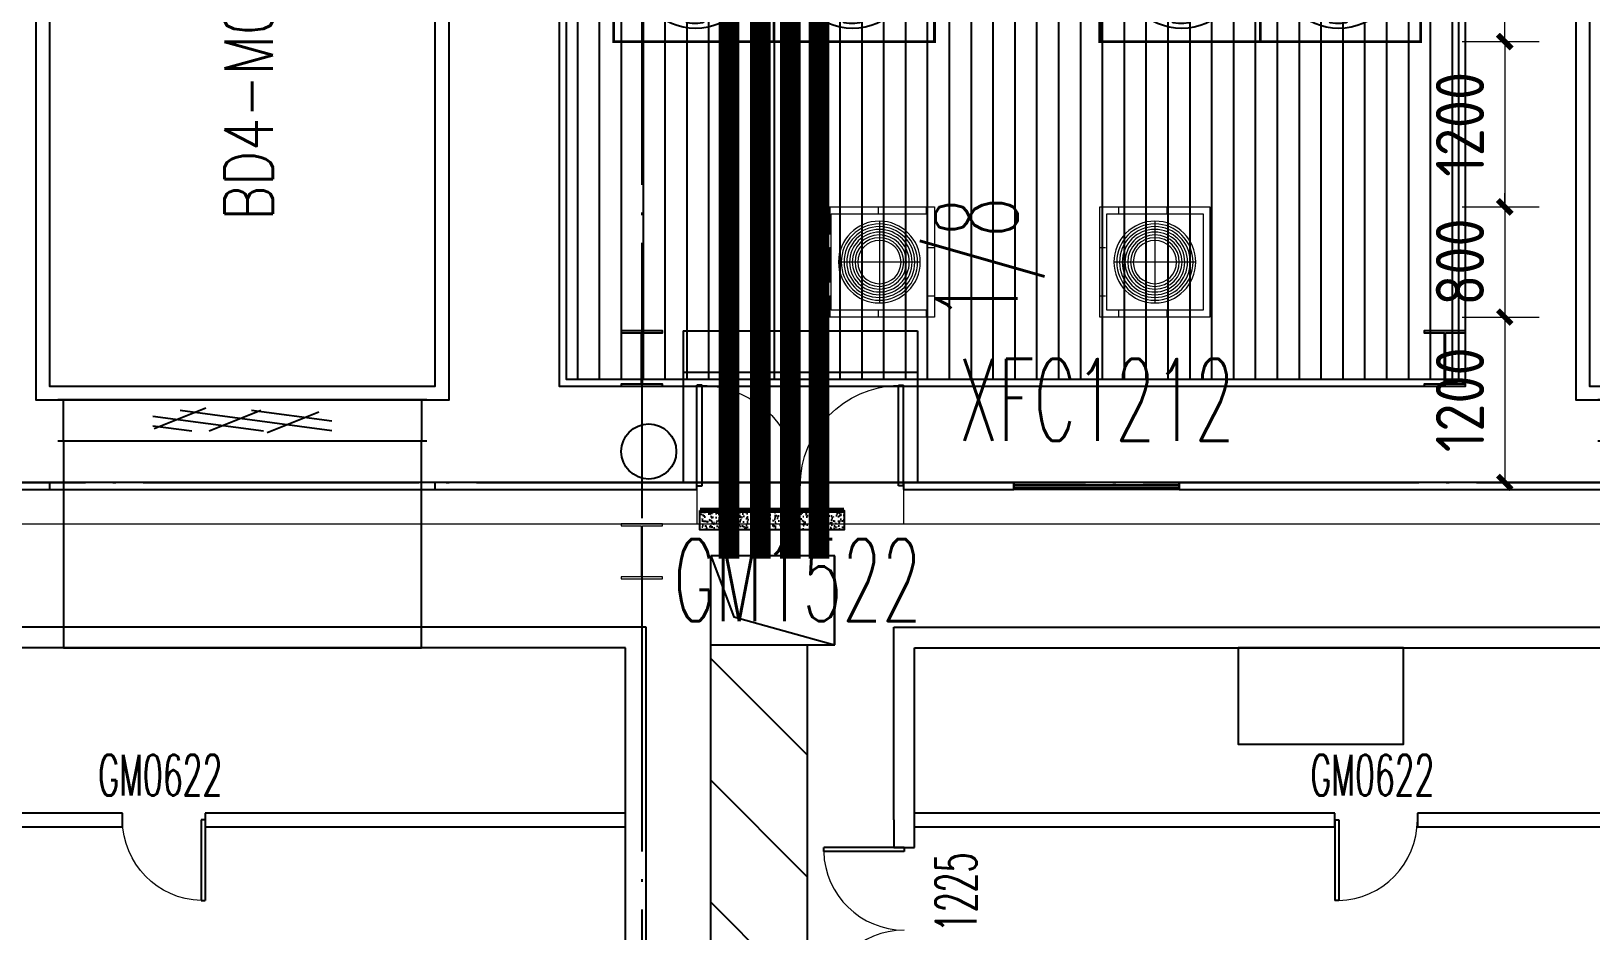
# Model space of a CAD drawing. Extents: x 758840 to 1108724, y -102573 to 143521.
# Drawn here: x 840899 to 852222, y 91582 to 98114 of the extents above; entities that cross this region are included whole.
import ezdxf
from ezdxf.xclip import XClip

# ---------------------------------------------------------------- set-up
doc = ezdxf.new("R2010")
doc.units = 0
doc.header["$LTSCALE"] = 1000
doc.header["$MEASUREMENT"] = 0
doc.linetypes.add('DOTE', pattern=[2.42, 2, -0.2, 0.02, -0.2])
for name, color, linetype in [('01-房间正式编号', 1, 'Continuous'), ('0410-暖通-设备-IEAC', 4, 'Continuous'), ('0412-暖通-设备-加湿除湿机', 3, 'Continuous'), ('AHU 维护平台', 7, 'Continuous'), ('AHU外墙洞口（原建筑底图没有，根据建筑剖面图绘制）', 3, 'Continuous'), ('DIM_SYMB', 3, 'Continuous'), ('DOOR_FIRE', 4, 'Continuous'), ('DOOR_FIRE_TEXT', 7, 'Continuous'), ('DOTE', 8, 'DOTE'), ('GROUND', 31, 'Continuous'), ('HANDRAIL', 3, 'Continuous'), ('PUB_TEXT', 7, 'Continuous'), ('VPIPE-雨水', 4, 'TG_Y'), ('WALL', 6, 'Continuous'), ('WALL-MOVE', 6, 'Continuous'), ('WINDOW', 3, 'Continuous'), ('WINDOW_TEXT', 7, 'Continuous'), ('电缆沟', 2, 'Continuous'), ('钢盖板', 6, 'Continuous')]:
    doc.layers.add(name, color=color, linetype=linetype)
for name, color, linetype, lineweight in [('0421-暖通-设备-方案二', 4, 'Continuous', 13), ('细实线', 3, 'Continuous', 5), ('钢柱', 51, 'Continuous', 13)]:
    doc.layers.add(name, color=color, linetype=linetype, lineweight=lineweight)
doc.styles.add('_TCH_DIM', font='SIMPLEX.shx', dxfattribs={"width": 0.8, "bigfont": 'GBCBIG.shx'})
doc.styles.add('_TCH_WINDOW', font='SIMPLEX.shx', dxfattribs={"width": 0.8, "height": 3.5, "bigfont": 'GBCBIG.shx'})
doc.styles.get("Standard").update_dxf_attribs({"font": 'gbenor.shx', "bigfont": 'gbcbig.shx'})
doc.styles.add('TG_LINETYPE', font='SIMPLEX', dxfattribs={"width": 0.8, "height": 3.5, "bigfont": 'HZTXT'})
doc.styles.add('平面图B$0$HZ', font='romans.shx', dxfattribs={"width": 0.8, "bigfont": 'gbcbig.shx'})
doc.linetypes.add('TG_Y', pattern='A,2,-0.3,["Y",TG_LINETYPE,S=0.1,R=0,X=-0.23,Y=-0.15],0', length=2.3)
doc.dimstyles.new('Standard$0', dxfattribs={"dimscale": 3, "dimtxt": 50, "dimasz": 40, "dimexe": 0.5, "dimexo": 0.0625, "dimgap": 5, "dimtad": 1, "dimdec": 0, "dimzin": 0, "dimdsep": 46, "dimtxsty": 'Standard', "dimcen": 0.09, "dimclrd": 5, "dimclre": 5, "dimadec": 0, "dimazin": 0, "dimtfac": 1, "dimtdec": 0, "dimtofl": 0, "dimtmove": 0, "dimatfit": 3, "dimfxl": 1, "dimtolj": 1, "dimtzin": 0, "dimarcsym": 0})

# ---------------------------------------------------------------- blocks, each defined once
blk = doc.blocks.new('$DorLib2D$00000002')
for p, q in [((-0.5, 0), (-0.5, 0.4875)), ((-0.475, 0.4875), (-0.5, 0.4875)), ((-0.475, 0), (-0.475, 0.4875)), ((0.475, 0), (0.475, 0.4875)), ((0.475, 0.4875), (0.5, 0.4875)), ((0.5, 0), (0.5, 0.4875)), ((-0.5, 0), (-0.475, 0)), ((0.5, 0), (0.475, 0))]:
    blk.add_line(p, q)
at = {"lineweight": 13}
for centre, start, end in [((-0.4875, 0), 0, 88.53072), ((0.4875, 0), 91.46928, 180)]:
    blk.add_arc(centre, 0.4875, start, end, dxfattribs=at)
blk = doc.blocks.new('$WINLIB2D$00000001')
at = {"color": 0}
for points in [[(-0.5, 0.5), (-0.5, -0.5)], [(-0.5, 0.5), (0.5, 0.5)], [(0.5, -0.5), (0.5, 0.5)], [(0.5, 0.1667), (-0.5, 0.1667)], [(0.5, -0.1667), (-0.5, -0.1667)], [(-0.5, -0.5), (0.5, -0.5)]]:
    blk.add_lwpolyline(points, dxfattribs=at)
blk = doc.blocks.new('260kW')
at = {"layer": '0410-暖通-设备-IEAC'}
for p, q in [((-1335010, -984143), (-1337690, -984143)), ((-1335010, -984443), (-1337690, -984443)), ((-1337650, -984444), (-1337650, -985943)), ((-1335050, -985943), (-1335050, -984444)), ((-1337650, -985943), (-1335050, -985943))]:
    blk.add_line(p, q, dxfattribs=at)
at = {"layer": '0410-暖通-设备-IEAC', "color": 2}
for p, q in [((-1337650, -984443), (-1337650, -984143)), ((-1335050, -984143), (-1337650, -984143)), ((-1335050, -984143), (-1335050, -984443)), ((-1337000, -984261), (-1336197, -984368)), ((-1336990, -984351), (-1336615, -984201)), ((-1336803, -984218), (-1335700, -984365)), ((-1336592, -984368), (-1336217, -984218)), ((-1336283, -984218), (-1335700, -984296)), ((-1336171, -984381), (-1335796, -984231)), ((-1337000, -984331), (-1336717, -984368)), ((-1335050, -984443), (-1337650, -984443)), ((-1335050, -984444), (-1337650, -984444))]:
    blk.add_line(p, q, dxfattribs=at)
at = {"layer": '0410-暖通-设备-IEAC'}
for points in [[(-1337850, -977443), (-1337850, -984143), (-1334850, -984143), (-1334850, -977443)], [(-1337750, -977543), (-1337750, -984043), (-1334950, -984043), (-1334950, -977543)]]:
    blk.add_lwpolyline(points, close=True, dxfattribs=at)
blk = doc.blocks.new('A$C11CF0771')
at = {"layer": '0410-暖通-设备-IEAC', "color": 2}
for p in [(1266550, 974543), (1277730, 974543)]:
    blk.add_blockref('260kW', p, dxfattribs=at)
blk = doc.blocks.new('A$C1111147D')
at = {"layer": 'AHU外墙洞口（原建筑底图没有，根据建筑剖面图绘制）'}
blk.add_lwpolyline([(53000, -850), (55800, -850), (55800, -800), (53000, -800)], close=True, dxfattribs=at)
blk = doc.blocks.new('40KW DX 室外机')
at = {"layer": '0421-暖通-设备-方案二', "color": 1, "const_width": 20}
blk.add_lwpolyline([(601281, 36755), (601281, 34425), (600181, 34425), (600181, 36755)], close=True, dxfattribs=at)
at = {"layer": '0421-暖通-设备-方案二', "color": 1, "lineweight": 25}
for points in [[(600649, 36540), (600653, 36544), (600658, 36553), (600667, 36553)], [(600689, 36238), (600671, 36313), (600658, 36384), (600653, 36464), (600649, 36540)], [(600667, 36553), (600702, 36562), (600742, 36562), (600778, 36553)], [(600795, 36540), (600791, 36464), (600787, 36384), (600773, 36313), (600755, 36238)], [(600778, 36553), (600787, 36553), (600791, 36544), (600795, 36540)], [(600338, 36083), (600330, 36087), (600325, 36092), (600321, 36096), (600316, 36136), (600316, 36176), (600321, 36211)], [(600321, 36211), (600325, 36220), (600330, 36225), (600338, 36225)], [(600338, 36225), (600414, 36225), (600489, 36220), (600565, 36207), (600640, 36189)], [(600640, 36123), (600565, 36105), (600489, 36092), (600414, 36087), (600338, 36083)], [(600640, 36189), (600649, 36180), (600658, 36171), (600662, 36163), (600662, 36149), (600658, 36136), (600649, 36127), (600640, 36123)], [(600804, 36189), (600880, 36207), (600955, 36220), (601031, 36225), (601106, 36225)], [(601106, 36083), (601031, 36087), (600955, 36092), (600880, 36105), (600804, 36123)], [(601102, 36083), (601110, 36087), (601115, 36092), (601119, 36096), (601124, 36136), (601124, 36176), (601119, 36211)], [(600649, 35772), (600653, 35848), (600658, 35923), (600671, 35998), (600689, 36074)], [(600755, 36074), (600773, 35998), (600787, 35923), (600791, 35848), (600795, 35772)], [(600667, 35754), (600658, 35759), (600653, 35763), (600649, 35772)], [(600778, 35754), (600742, 35750), (600702, 35750), (600667, 35754)], [(600795, 35772), (600791, 35763), (600787, 35759), (600778, 35754)], [(600649, 35399), (600653, 35404), (600658, 35413), (600667, 35413)], [(600689, 35098), (600671, 35173), (600658, 35244), (600653, 35324), (600649, 35399)], [(600667, 35413), (600702, 35422), (600742, 35422), (600778, 35413)], [(600795, 35399), (600791, 35324), (600787, 35244), (600773, 35173), (600755, 35098)], [(600778, 35413), (600787, 35413), (600791, 35404), (600795, 35399)], [(600338, 34942), (600330, 34947), (600325, 34951), (600321, 34956), (600316, 34996), (600316, 35036), (600321, 35071)], [(600321, 35071), (600325, 35080), (600330, 35084), (600338, 35084)], [(600338, 35084), (600414, 35084), (600489, 35080), (600565, 35067), (600640, 35049)], [(600640, 35049), (600649, 35040), (600658, 35031), (600662, 35022), (600662, 35009), (600658, 34996), (600649, 34987), (600640, 34982)], [(600804, 35049), (600880, 35067), (600955, 35080), (601031, 35084), (601106, 35084)], [(601102, 34942), (601110, 34947), (601115, 34951), (601119, 34956), (601124, 34996), (601124, 35036), (601119, 35071)], [(600640, 34982), (600565, 34965), (600489, 34951), (600414, 34947), (600338, 34942)], [(600649, 34632), (600653, 34707), (600658, 34783), (600671, 34858), (600689, 34934)], [(600755, 34934), (600773, 34858), (600787, 34783), (600791, 34707), (600795, 34632)], [(601106, 34942), (601031, 34947), (600955, 34951), (600880, 34965), (600804, 34982)], [(600667, 34614), (600658, 34619), (600653, 34623), (600649, 34632)], [(600778, 34614), (600742, 34610), (600702, 34610), (600667, 34614)], [(600795, 34632), (600791, 34623), (600787, 34619), (600778, 34614)]]:
    blk.add_lwpolyline(points, dxfattribs=at)
at = {"layer": '0421-暖通-设备-方案二', "color": 1, "const_width": 20}
blk.add_lwpolyline([(600181, 35590), (601281, 35590)], dxfattribs=at)
at = {"layer": '0421-暖通-设备-方案二', "color": 3, "lineweight": 25}
for centre in [(600731, 36160), (600731, 35020)]:
    blk.add_circle(centre, 450, dxfattribs=at)
at = {"layer": '0421-暖通-设备-方案二', "color": 1, "lineweight": 25}
for points in [[(600755, 36238), (600742, 36207), (600698, 36207), (600689, 36238)], [(600804, 36123), (600773, 36136), (600773, 36176), (600804, 36189)], [(600689, 36074), (600698, 36105), (600742, 36105), (600755, 36074)], [(600755, 35098), (600742, 35067), (600698, 35067), (600689, 35098)], [(600804, 34982), (600773, 34996), (600773, 35036), (600804, 35049)], [(600689, 34934), (600698, 34965), (600742, 34965), (600755, 34934)]]:
    blk.add_open_spline(points, degree=3, dxfattribs=at)
for points in [[(600720, 36100), (600649, 36105), (600649, 36207), (600720, 36211), (600795, 36207), (600800, 36105), (600720, 36100)], [(600720, 34960), (600649, 34965), (600649, 35067), (600720, 35071), (600795, 35067), (600800, 34965), (600720, 34960)]]:
    blk.add_open_spline(points, degree=3, knots=[0, 0, 0, 0, 1, 1, 1, 2, 2, 2, 2], dxfattribs=at)
blk = doc.blocks.new('新风室外机')
at = {"layer": '0421-暖通-设备-方案二'}
h = blk.add_hatch(dxfattribs=at)
h.set_pattern_fill('ANGLE', color=1, scale=100)
h.set_pattern_definition([(0, (-2927296.67, 125231.06), (0, 349.25), [254, -95.25]), (90, (-2927296.67, 125231.06), (-349.25, 2e-14), [254, -95.25])])
h.paths.add_polyline_path([(850993, 95887), (850593, 95887), (850593, 95837), (850943, 95837), (850943, 95137), (850330, 95137), (850284, 95087), (850993, 95087)])
h.paths.add_polyline_path([(850593, 95887), (850193, 95887), (850193, 95087), (850284, 95087), (850330, 95137), (850243, 95137), (850243, 95837), (850593, 95837)])
at = {"layer": '0421-暖通-设备-方案二', "color": 1}
for p, q in [((850593, 95190), (850593, 95785)), ((850890, 95487), (850296, 95487))]:
    blk.add_line(p, q, dxfattribs=at)
for points in [[(850193, 95087), (850993, 95087), (850993, 95887), (850193, 95887)], [(850243, 95137), (850943, 95137), (850943, 95837), (850243, 95837)]]:
    blk.add_lwpolyline(points, close=True, dxfattribs=at)
for radius in [297, 277, 257, 237, 217, 197, 177, 157]:
    blk.add_circle((850593, 95487), radius, dxfattribs=at)
blk = doc.blocks.new('_ArchTick')
at = {"color": 0, "linetype": 'ByBlock', "const_width": 0.4}
blk.add_lwpolyline([(-0.5, -0.5), (0.5, 0.5)], dxfattribs=at)
blk = doc.blocks.new('*D466')
at = {"layer": '0421-暖通-设备-方案二', "color": 0, "lineweight": -2, "transparency": 16777216}
for p, q in [((851253, 96038), (851813, 96038)), ((851563, 96038), (851563, 94838)), ((851253, 94838), (851813, 94838))]:
    blk.add_line(p, q, dxfattribs=at)
at = {"layer": 'Defpoints', "color": 0, "transparency": 16777216}
for p in [(850953, 96038), (850953, 94838), (851563, 94838)]:
    blk.add_point(p, dxfattribs=at)
at = {"layer": '0421-暖通-设备-方案二', "color": 0, "lineweight": -2, "transparency": 16777216, "xscale": 100, "yscale": 100, "zscale": 100}
for p, rotation in [((851563, 96038), 90), ((851563, 94838), 270)]:
    blk.add_blockref('_ArchTick', p, dxfattribs=dict(at, rotation=rotation))
at = {"layer": '0421-暖通-设备-方案二', "color": 0, "transparency": 16777216, "insert": (851238, 95438), "char_height": 350, "attachment_point": 5, "rotation": 90}
blk.add_mtext('\\A1;1200', dxfattribs=at)
blk = doc.blocks.new('*D465')
at = {"layer": '0421-暖通-设备-方案二', "color": 0, "lineweight": -2, "transparency": 16777216}
for p, q in [((851563, 96838), (851563, 96938)), ((851253, 96838), (851813, 96838)), ((851563, 96838), (851563, 96038)), ((851253, 96038), (851813, 96038)), ((851563, 96038), (851563, 95938))]:
    blk.add_line(p, q, dxfattribs=at)
at = {"layer": 'Defpoints', "color": 0, "transparency": 16777216}
for p in [(850953, 96838), (850953, 96038), (851563, 96038)]:
    blk.add_point(p, dxfattribs=at)
at = {"layer": '0421-暖通-设备-方案二', "color": 0, "lineweight": -2, "transparency": 16777216, "xscale": 100, "yscale": 100, "zscale": 100}
for p, rotation in [((851563, 96838), 270), ((851563, 96038), 90)]:
    blk.add_blockref('_ArchTick', p, dxfattribs=dict(at, rotation=rotation))
at = {"layer": '0421-暖通-设备-方案二', "color": 0, "transparency": 16777216, "insert": (851238, 96438), "char_height": 350, "attachment_point": 5, "rotation": 90}
blk.add_mtext('\\A1;800', dxfattribs=at)
blk = doc.blocks.new('*D480')
at = {"layer": '0421-暖通-设备-方案二', "color": 0, "lineweight": -2, "transparency": 16777216}
for p, q in [((851253, 98038), (851813, 98038)), ((851563, 98038), (851563, 96838)), ((851253, 96838), (851813, 96838))]:
    blk.add_line(p, q, dxfattribs=at)
at = {"layer": 'Defpoints', "color": 0, "transparency": 16777216}
for p in [(850953, 98038), (850953, 96838), (851563, 96838)]:
    blk.add_point(p, dxfattribs=at)
at = {"layer": '0421-暖通-设备-方案二', "color": 0, "lineweight": -2, "transparency": 16777216, "xscale": 100, "yscale": 100, "zscale": 100}
for p, rotation in [((851563, 98038), 90), ((851563, 96838), 270)]:
    blk.add_blockref('_ArchTick', p, dxfattribs=dict(at, rotation=rotation))
at = {"layer": '0421-暖通-设备-方案二', "color": 0, "transparency": 16777216, "insert": (851238, 97438), "char_height": 350, "attachment_point": 5, "rotation": 90}
blk.add_mtext('\\A1;1200', dxfattribs=at)
blk = doc.blocks.new('*D461')
at = {"layer": '0421-暖通-设备-方案二', "color": 0, "lineweight": -2, "transparency": 16777216}
for p, q in [((851253, 99138), (851814, 99138)), ((851564, 98038), (851564, 99138)), ((851253, 98038), (851814, 98038))]:
    blk.add_line(p, q, dxfattribs=at)
at = {"layer": 'Defpoints', "color": 0, "transparency": 16777216}
for p in [(850953, 99138), (851564, 99138), (850953, 98038)]:
    blk.add_point(p, dxfattribs=at)
at = {"layer": '0421-暖通-设备-方案二', "color": 0, "lineweight": -2, "transparency": 16777216, "xscale": 100, "yscale": 100, "zscale": 100}
for p, rotation in [((851564, 99138), 90), ((851564, 98038), 270)]:
    blk.add_blockref('_ArchTick', p, dxfattribs=dict(at, rotation=rotation))
at = {"layer": '0421-暖通-设备-方案二', "color": 0, "transparency": 16777216, "insert": (851239, 98588), "char_height": 350, "attachment_point": 5, "rotation": 90}
blk.add_mtext('\\A1;1100', dxfattribs=at)
blk = doc.blocks.new('A$C675A25EF')
at = {"layer": '钢盖板'}
h = blk.add_hatch(dxfattribs=at)
h.set_pattern_fill('ANSI31', color=8, scale=5000, style=0)
h.set_pattern_definition([(45, (-316780.8, -189325), (-441.94174, 441.94174), [])])
h.paths.add_polyline_path([(56721, -23142), (62139, -23142), (62139, -23542), (56721, -23542)], flags=16)
h.paths.add_polyline_path([(62839, -23142), (171003, -23142), (171003, -23542), (62839, -23542)], flags=16)
h.paths.add_polyline_path([(171703, -23142), (177121, -23142), (177121, -23542), (171703, -23542)], flags=16)
h.paths.add_polyline_path([(177121, -47842), (177821, -47842), (177821, -24642), (178221, -24242), (211693, -24242), (211693, -25342), (211993, -25342), (211993, -24242), (216517, -24242), (216517, -25342), (216817, -25342), (216817, -24242), (216811, -24242), (216811, -23542), (177821, -23542), (177821, -23142), (216817, -23142), (216817, -21342), (216517, -21342), (216517, -22442), (211993, -22442), (211993, -21342), (211693, -21342), (211693, -22442), (192142, -22442), (192142, -21542), (194494, -21542), (194494, -20942), (184492, -20942), (184492, -21542), (185342, -21542), (185342, -22442), (169651, -22442), (169651, -21542), (171703, -21542), (171703, -20939), (161803, -20939), (161803, -21542), (162851, -21542), (162851, -22442), (143449, -22442), (143449, -21342), (143149, -21342), (143149, -22442), (138625, -22442), (138625, -21342), (138325, -21342), (138325, -22442), (95517, -22442), (95517, -21342), (95217, -21342), (95217, -22442), (90693, -22442), (90693, -21342), (90393, -21342), (90393, -22442), (70991, -22442), (70991, -21542), (72039, -21542), (72039, -20942), (62141, -20942), (62141, -21542), (64191, -21542), (64191, -22442), (48501, -22442), (48501, -21542), (49351, -21542), (49351, -20942), (39351, -20942), (39351, -21542), (41701, -21542), (41701, -22442), (22149, -22442), (22149, -21342), (21849, -21342), (21849, -22442), (17325, -22442), (17325, -21342), (17025, -21342), (17025, -22442), (17031, -22442), (17031, -23142), (56021, -23142), (56021, -23542), (17025, -23542), (17025, -25342), (17325, -25342), (17325, -24242), (21849, -24242), (21849, -25342), (22149, -25342), (22149, -24242), (55621, -24241), (56021, -24642), (56021, -47872), (56721, -47876), (56721, -24643), (57121, -24242), (64191, -24242), (64191, -25142), (62141, -25142), (62141, -25742), (72041, -25742), (72041, -25142), (70991, -25142), (70991, -24242), (90393, -24242), (90393, -25342), (90693, -25342), (90693, -24242), (95217, -24242), (95217, -25342), (95517, -25342), (95517, -24242), (138325, -24242), (138325, -25342), (138625, -25342), (138625, -24242), (143149, -24242), (143149, -25342), (143449, -25342), (143449, -24242), (162851, -24242), (162851, -25142), (161803, -25142), (161803, -25742), (171703, -25742), (171703, -25142), (169651, -25142), (169651, -24242), (176721, -24241), (177121, -24642)])
h.paths.add_polyline_path([(111433, -23142), (122409, -23142), (122409, -22442), (111433, -22442)], flags=16)
h.paths.add_polyline_path([(111433, -24242), (122409, -24242), (122409, -23542), (111433, -23542)], flags=16)
at = {"layer": '钢盖板', "color": 8}
for p, q in [((56021, -47874), (56921, -47874)), ((56921, -47874), (56921, -48520)), ((56921, -48520), (56021, -48520))]:
    blk.add_line(p, q, dxfattribs=at)
for points in [[(17031, -24242), (17031, -25342), (17331, -25342), (17331, -24242), (21851, -24242), (21851, -25342), (22151, -25342), (22151, -24242), (56021, -24242), (56021, -48520)], [(56721, -47874), (56721, -24242), (90391, -24242), (90391, -25342), (90691, -25342), (90691, -24242), (95211, -24242), (95211, -25342), (95511, -25342), (95511, -24242), (111433, -24242)], [(56021, -48520), (56189, -48077), (56921, -47874)]]:
    blk.add_lwpolyline(points, dxfattribs=at)
blk = doc.blocks.new('dlg')
at = {"layer": '电缆沟'}
h = blk.add_hatch(dxfattribs=at)
h.set_pattern_fill('混凝土', scale=10, style=0)
h.set_pattern_definition([(310, (511396.25, -168560.757), (71.726018, 6.2752135), [7.5, -82.5]), (5, (511396.25, -168560.76), (-13.875133, -75.219213), [6, -66]), (259.5486, (511402.226, -168560.234), (57.850938, -68.943954), [6.374019, -70.114211]), (313.8158, (511396.25, -168580.76), (106.724105, 16.551901), [11.25, -123.75]), (263.3644, (511405.14, -168579.38), (93.46627, -97.411787), [9.56103, -105.1713]), (8.8158, (511396.25, -168580.76), (93.466195, -97.41186), [9, -99]), (339, (511406.25, -168575.757), (59.690705, 40.261889), [7.5, -82.5]), (34, (511406.25, -168575.76), (24.331533, -72.515005), [6, -66]), (288.5486, (511411.22, -168572.4), (84.022263, -32.25305), [6.374019, -70.114211]), (322.5, (511396.249, -168560.757), (1.2159855, -33.2893854), [0, -65.2, 0, -67, 0, -66.25]), (352.5, (511396.25, -168560.757), (26.3069537, -39.4411712), [0, -38.2, 0, -63.7, 0, -25.25]), (32.5, (511373.949, -168560.757), (53.3822436, 2.2554872), [0, -25, 0, -78, 0, -103.5]), (42.5, (511363.95, -168560.757), (58.318617, -10.010498), [0, -32.5, 0, -51.8, 0, -73.5])])
h.paths.add_polyline_path([(650208, 189122), (651254, 189122), (651254, 188982), (650208, 188982)])
for p, q in [((650286, 164915), (650286, 188793)), ((651186, 188793), (650286, 188793)), ((651186, 188147), (651186, 188793)), ((650286, 188147), (651186, 188147)), ((650986, 188147), (650986, 164915))]:
    blk.add_line(p, q, dxfattribs=at)
at = {"layer": '电缆沟', "const_width": 150}
for points in [[(650418, 197622), (650418, 188772)], [(650647, 197622), (650647, 188772)], [(650864, 197622), (650864, 188772)], [(651073, 197622), (651073, 188772)]]:
    blk.add_lwpolyline(points, dxfattribs=at)
at = {"layer": '电缆沟', "color": 7, "const_width": 40}
blk.add_lwpolyline([(650208, 189122), (651254, 189122)], dxfattribs=at)
at = {"layer": '电缆沟', "color": 7}
blk.add_lwpolyline([(650208, 189122), (651254, 189122), (651254, 188982), (650208, 188982)], close=True, dxfattribs=at)
blk = doc.blocks.new('$DorLib2D$00000001')
for p, q in [((0.45, 0.975), (0.5, 0.975)), ((0.45, 0), (0.45, 0.975)), ((0.5, 0), (0.5, 0.975)), ((0.5, 0), (0.45, 0))]:
    blk.add_line(p, q)
at = {"lineweight": 13}
blk.add_arc((0.475, 0), 0.975, 91.4693, 180, dxfattribs=at)
blk = doc.blocks.new('精密空调室外机-全')
at = {"layer": '0421-暖通-设备-方案二', "xscale": -1, "rotation": 270}
for p in [(-33230.3, -604281.4), (-29700.3, -604281.4)]:
    blk.add_blockref('40KW DX 室外机', p, dxfattribs=at)
at = {"layer": '0421-暖通-设备-方案二', "color": 1, "xscale": -1, "rotation": 180}
for p in [(-847468.5, 89787.3), (-845468.5, 89787.3)]:
    blk.add_blockref('新风室外机', p, dxfattribs=at)
at = {"layer": '0421-暖通-设备-方案二', "color": 3}
for base, p1, p2, picture, middle in [((7665.5, -3000), (7054.5, -4100), (7054.5, -3000), '*D461', (7340.5, -3550)), ((7664, -5300), (7054.5, -4100), (7054.5, -5300), '*D480', (7339, -4700)), ((7664, -6100), (7054.5, -5300), (7054.7, -6100), '*D465', (7339, -5700)), ((7664, -7300), (7054.5, -6100), (7054.5, -7300), '*D466', (7339, -6700))]:
    dim = blk.add_linear_dim(base=base, p1=p1, p2=p2, angle=270, dimstyle='Standard$0', override={"dimscale": 100, "dimtxt": 3.5, "dimasz": 1, "dimexe": 2.5, "dimexo": 3, "dimgap": 1.5, "dimblk": 'ArchTick', "dimclrd": 0, "dimclre": 0, "dimtix": 1, "dimtofl": 1, "dimtmove": 2}, dxfattribs=at)
    dim.commit()
    dim.dimension.update_dxf_attribs({"geometry": picture, "text_midpoint": middle, "insert": (-843898.5, -102137.5)})

msp = doc.modelspace()

# ---------------------------------------------------------------- hatches: boundary and pattern name
at = {"layer": 'AHU 维护平台', "ltscale": 5}
h = msp.add_hatch(dxfattribs=at)
h.set_pattern_fill('ANSI31', color=256, scale=100, angle=45)
h.set_pattern_definition([(90, (0, 0), (-158.75, 1e-14), [])])
h.paths.add_polyline_path([(846961.23, 98901.57), (849900.09, 98901.57), (849900.09, 100067.93), (846961.23, 100067.93)], flags=24)
h.paths.add_polyline_path([(844783.02, 99796.28), (844783.02, 95587.52), (851263.02, 95587.52), (851263.02, 99796.28), (852063.02, 99796.28), (852063.02, 100750.01), (851263.02, 100750.01), (851263.02, 102287.65), (844832.29, 102287.65), (844832.29, 100769.54), (843983.02, 100769.54), (843983.02, 99796.28)])

# ---------------------------------------------------------------- linework, layer by layer
at = {"layer": '0412-暖通-设备-加湿除湿机', "color": 1}
msp.add_lwpolyline([(850863.1, 93637.52), (849663.1, 93637.52), (849663.1, 92937.52), (850863.1, 92937.52)], close=True, dxfattribs=at)
at = {"layer": 'AHU 维护平台', "ltscale": 5}
for points in [[(844733.02, 99746.28), (844733.02, 95537.52), (851313.02, 95537.52), (851313.02, 99746.28), (852113.02, 99746.28), (852113.02, 100800.01), (851313.02, 100800.01), (851313.02, 102337.65), (844782.29, 102337.65), (844782.29, 100819.54), (843933.02, 100819.54), (843933.02, 99746.28)], [(844783.02, 99796.28), (844783.02, 95587.52), (851263.02, 95587.52), (851263.02, 99796.28), (852063.02, 99796.28), (852063.02, 100750.01), (851263.02, 100750.01), (851263.02, 102287.65), (844832.29, 102287.65), (844832.29, 100769.54), (843983.02, 100769.54), (843983.02, 99796.28)]]:
    msp.add_lwpolyline(points, close=True, dxfattribs=at)
at = {"layer": 'AHU 维护平台'}
for points in [[(845338.02, 95923.52), (845483.02, 95923.52), (845483.02, 95937.52), (845183.02, 95937.52), (845183.02, 95923.52), (845328.02, 95923.52), (845328.02, 95551.52), (845183.02, 95551.52), (845183.02, 95537.52), (845483.02, 95537.52), (845483.02, 95551.52), (845338.02, 95551.52), (845338.02, 95923.52)], [(851168.02, 95923.52), (851313.02, 95923.52), (851313.02, 95937.52), (851013.02, 95937.52), (851013.02, 95923.52), (851158.02, 95923.52), (851158.02, 95551.52), (851013.02, 95551.52), (851013.02, 95537.52), (851313.02, 95537.52), (851313.02, 95551.52), (851168.02, 95551.52), (851168.02, 95923.52)]]:
    msp.add_lwpolyline(points, dxfattribs=at)
at = {"layer": 'DIM_SYMB'}
msp.add_lwpolyline([(847237.67, 95840.28, 0, 0, 0), (847237.67, 96421.94, 160, 0, 0), (847237.67, 97021.94, 0, 0, 0)], format="xyseb", dxfattribs=at)
at = {"layer": 'DOTE'}
for p, q in [((845333.02, 103837.52), (845333.02, 34437.52)), ((771533.02, 94837.52), (912533.02, 94837.52)), ((914933.02, 94837.52), (800533.02, 94837.52))]:
    msp.add_line(p, q, dxfattribs=at)
at = {"layer": 'GROUND'}
for p, q in [((845633.02, 95937.52), (847333.02, 95937.52)), ((845633.02, 95937.52), (845633.02, 94837.52)), ((847333.02, 95937.52), (847333.02, 94837.52)), ((845633.02, 95637.52), (847333.02, 95637.52))]:
    msp.add_line(p, q, dxfattribs=at)
at = {"layer": 'HANDRAIL'}
for p, q in [((845363.02, 94837.52), (845423.02, 94837.52)), ((848243.02, 94837.52), (848303.02, 94837.52))]:
    msp.add_line(p, q, dxfattribs=at)
at = {"layer": 'VPIPE-雨水', "linetype": 'Continuous'}
msp.add_circle((845383.02, 95062.52), 200, dxfattribs=at)
at = {"layer": 'WALL'}
for p, q in [((845733.02, 94837.52), (791233.02, 94837.52)), ((791233.02, 94787.52), (845733.02, 94787.52)), ((846183.02, 94837.52), (845333.02, 94837.52)), ((845733.02, 94787.52), (845733.02, 94837.52)), ((848033.02, 94837.52), (847233.02, 94837.52)), ((847233.02, 94837.52), (847233.02, 94787.52)), ((847233.02, 94787.52), (848033.02, 94787.52)), ((848033.02, 94787.52), (848033.02, 94837.52)), ((901333.02, 94837.52), (849233.02, 94837.52)), ((849233.02, 94837.52), (849233.02, 94787.52)), ((849233.02, 94787.52), (901333.02, 94787.52))]:
    msp.add_line(p, q, dxfattribs=at)
at = {"layer": 'WALL', "color": 4}
for p, q in [((841563.02, 92437.52), (830813.02, 92437.52)), ((841563.02, 92337.52), (841563.02, 92437.52)), ((845213.02, 92437.52), (842163.02, 92437.52)), ((842163.02, 92437.52), (842163.02, 92337.52)), ((850363.02, 92437.52), (847313.02, 92437.52)), ((850363.02, 92337.52), (850363.02, 92437.52)), ((861713.02, 92437.52), (850963.02, 92437.52)), ((850963.02, 92437.52), (850963.02, 92337.52)), ((830813.02, 92337.52), (841563.02, 92337.52)), ((842163.02, 92337.52), (845213.02, 92337.52)), ((847313.02, 92337.52), (850363.02, 92337.52)), ((850963.02, 92337.52), (861713.02, 92337.52))]:
    msp.add_line(p, q, dxfattribs=at)
at = {"layer": 'WALL-MOVE'}
for p, q in [((845363.02, 93787.52), (791163.02, 93787.52)), ((845363.02, 92387.52), (845363.02, 93787.52)), ((847163.02, 93787.52), (901363.02, 93787.52)), ((847163.02, 92387.52), (847163.02, 93787.52)), ((845213.02, 93637.52), (791313.02, 93637.52)), ((845213.02, 92387.52), (845213.02, 93637.52)), ((847313.02, 93637.52), (901213.02, 93637.52)), ((847313.02, 92387.52), (847313.02, 93637.52)), ((845213.02, 77537.52), (845213.02, 92387.52)), ((845363.02, 77487.52), (845363.02, 92387.52)), ((847163.02, 92387.52), (847163.02, 92187.52)), ((847313.02, 92187.52), (847313.02, 92387.52)), ((847163.02, 92187.52), (847313.02, 92187.52))]:
    msp.add_line(p, q, dxfattribs=at)
at = {"layer": 'WINDOW'}
for p, q in [((845733.02, 94837.52), (847233.02, 94837.52)), ((847683.02, 94837.52), (846183.02, 94837.52))]:
    msp.add_line(p, q, dxfattribs=at)
at = {"layer": '细实线', "ltscale": 5}
for points in [[(845733.02, 94787.52), (845733.02, 94537.52)], [(847233.02, 94787.52), (847233.02, 94537.52)], [(789133.02, 73937.52), (789133.02, 94537.52), (901371.02, 94537.52)]]:
    msp.add_lwpolyline(points, dxfattribs=at)
at = {"layer": '钢柱'}
msp.add_lwpolyline([(845338.02, 94523.52), (845483.02, 94523.52), (845483.02, 94537.52), (845183.02, 94537.52), (845183.02, 94523.52), (845328.02, 94523.52), (845328.02, 94151.52), (845183.02, 94151.52), (845183.02, 94137.52), (845483.02, 94137.52), (845483.02, 94151.52), (845338.02, 94151.52), (845338.02, 94523.52)], dxfattribs=at)

# ---------------------------------------------------------------- block references
at = {"layer": '0410-暖通-设备-IEAC', "ltscale": 5}
msp.add_blockref('A$C11CF0771', (912233.02, 105037.52), dxfattribs=at)
at = {"layer": '0421-暖通-设备-方案二', "color": 5, "ltscale": 5}
msp.add_blockref('精密空调室外机-全', (843933.02, 102137.52), dxfattribs=at)
at = {"layer": 'AHU外墙洞口（原建筑底图没有，根据建筑剖面图绘制）', "ltscale": 5}
msp.add_blockref('A$C1111147D', (788033.02, 95637.52), dxfattribs=at)
at = {"layer": 'DOOR_FIRE', "color": 4}
ref = msp.add_blockref('$DorLib2D$00000001', (841863.02, 92387.52), dxfattribs=dict(at, xscale=-600, yscale=600, zscale=100, rotation=180))
ref.add_attrib('A', 'GM0622', (841387.02, 92563.77), dxfattribs={"layer": 'WINDOW_TEXT', "color": 4, "ltscale": 5, "height": 297.5, "style": '_TCH_WINDOW', "width": 0.564706})
ref = msp.add_blockref('$DorLib2D$00000001', (850663.02, 92387.52), dxfattribs=dict(at, xscale=-600, yscale=-600, zscale=100))
ref.add_attrib('A', 'GM0622', (850187.02, 92563.77), dxfattribs={"layer": 'WINDOW_TEXT', "color": 4, "ltscale": 5, "height": 297.5, "style": '_TCH_WINDOW', "width": 0.564706})
at = {"layer": 'DOOR_FIRE', "xscale": 1200, "yscale": 1200, "zscale": 150, "rotation": 90}
msp.add_blockref('$DorLib2D$00000002', (847238.02, 91587.52), dxfattribs=at)
at = {"layer": 'WINDOW'}
ref = msp.add_blockref('$WINLIB2D$00000001', (848633.02, 94812.52), dxfattribs=dict(at, xscale=-1200, yscale=-50, zscale=-1200))
ref.add_attrib('A', 'XFC1212', (847633.02, 95140.02), dxfattribs={"layer": 'WINDOW_TEXT', "ltscale": 5, "height": 595, "style": '_TCH_WINDOW', "width": 0.564706})
ref = msp.add_blockref('$DorLib2D$00000002', (846483.02, 94812.52), dxfattribs=dict(at, xscale=-1500, yscale=1500, zscale=-1500))
ref.add_attrib('A', 'GM1522', (845563.02, 93831.28), dxfattribs={"layer": 'WINDOW_TEXT', "ltscale": 5, "height": 595, "style": '_TCH_WINDOW', "width": 0.564706})
at = {"layer": '电缆沟', "color": 250}
ref = msp.add_blockref('dlg', (195546.85, -94487.22), dxfattribs=at)
XClip(ref).set_block_clipping_path([(593286.1732931416, 142691.8646106179), (716986.1733082433, 211143.5433225089)])
at = {"layer": '钢盖板', "color": 8}
ref = msp.add_blockref('A$C675A25EF', (789811.69, 45785.61), dxfattribs=dict(at, xscale=-1, rotation=180))
XClip(ref).set_block_clipping_path([(-928.670863559, -70942.9526504109), (122721.3291515426, 2298.0898296545)])

# ---------------------------------------------------------------- texts
at = {"layer": '01-房间正式编号', "color": 1, "style": '平面图B$0$HZ', "width": 0.8}
msp.add_text('BD4-M0101-IEAC-09', height=350, rotation=90, dxfattribs=at).set_placement((842652.8, 96740.38, 0))
at = {"layer": 'DOOR_FIRE_TEXT', "style": '_TCH_WINDOW', "width": 0.564706}
msp.add_text('1225', height=297.5, rotation=90, dxfattribs=at).set_placement((847763.02, 91573.82))
at = {"layer": 'PUB_TEXT', "style": '_TCH_DIM', "width": 0.564706}
msp.add_text('1/8', height=595, rotation=90, dxfattribs=at).set_placement((848058.99, 96015.11))

doc.saveas('drawing.dxf')
